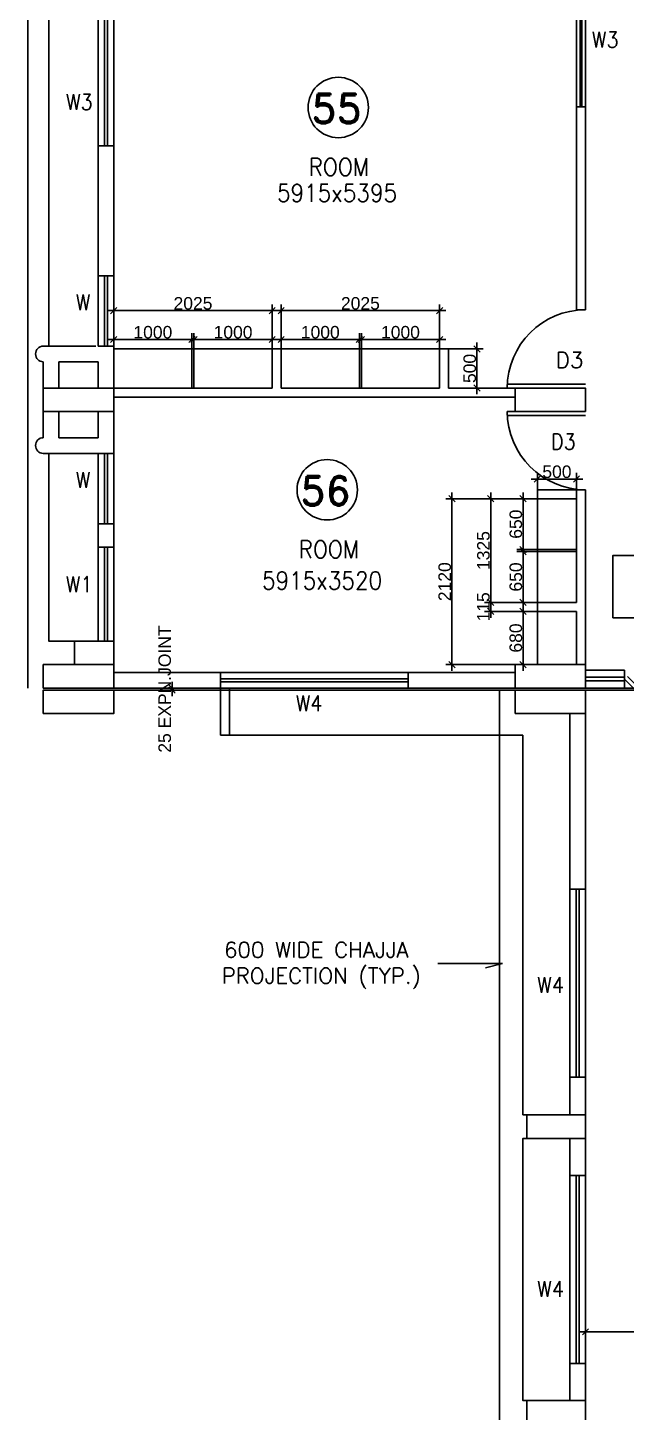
# Model space of a CAD drawing. Extents: x 10161149 to 10263331, y -3696053 to -3547728.
# Drawn here: x 10172591 to 10180243, y -3620428 to -3602733 of the extents above; entities that cross this region are included whole.
import ezdxf

# ---------------------------------------------------------------- set-up
doc = ezdxf.new("R2010")
doc.units = 0
doc.header["$MEASUREMENT"] = 0
doc.header["$PDMODE"] = 35
doc.linetypes.add('DASHED', pattern=[0.75, 0.5, -0.25])
doc.layers.get('0').update_dxf_attribs({"linetype": 'CONTINUOUS'})
doc.layers.get('Defpoints').update_dxf_attribs({"linetype": 'CONTINUOUS'})
for name, color, linetype in [('25', 6, 'CONTINUOUS'), ('35', 1, 'CONTINUOUS'), ('5', 3, 'CONTINUOUS'), ('COL', 2, 'CONTINUOUS'), ('DAS', 1, 'DASHED'), ('DIM', 8, 'CONTINUOUS'), ('dim1', 5, 'CONTINUOUS'), ('DOOR', 31, 'CONTINUOUS'), ('Exi. Walls', 170, 'CONTINUOUS'), ('TXW', 6, 'CONTINUOUS'), ('Window', 4, 'CONTINUOUS')]:
    doc.layers.add(name, color=color, linetype=linetype)
doc.styles.add('RD', font='ROMAND')
doc.styles.add('ROMANS', font='arial.ttf')
doc.styles.get("Standard").update_dxf_attribs({"font": 'romans.shx'})
doc.dimstyles.new('int. dim', dxfattribs={"dimtxt": 160, "dimasz": 80, "dimexe": 80, "dimexo": 0, "dimgap": 10, "dimtad": 1, "dimdec": 0, "dimzin": 12, "dimdsep": 46, "dimtxsty": 'ROMANS', "dimblk": 'OBLIQUE', "dimcen": 1.5, "dimdle": 80, "dimclrd": 5, "dimclre": 5, "dimclrt": 4, "dimadec": 0, "dimazin": 0, "dimtfac": 1, "dimtdec": 0, "dimtix": 1, "dimtmove": 2, "dimatfit": 3, "dimfxl": 1, "dimtolj": 1, "dimtzin": 0, "dimlwd": -1, "dimlwe": -1, "dimarcsym": 0})

# ---------------------------------------------------------------- blocks, each defined once
blk = doc.blocks.new('_Oblique')
at = {"color": 0, "linetype": 'ByBlock', "lineweight": -2}
blk.add_line((-0.5, -0.5), (0.5, 0.5), dxfattribs=at)
blk = doc.blocks.new('*D79')
at = {"layer": 'Defpoints', "color": 0, "lineweight": -3, "transparency": 16777216}
for p in [(10179721, -3619400), (10182721, -3619400), (10182721, -3619400)]:
    blk.add_point(p, dxfattribs=at)
at = {"layer": 'dim1', "color": 5, "transparency": 16777216}
for p, q in [((10179641, -3619400), (10182801, -3619400)), ((10179721, -3619400), (10179721, -3619320)), ((10182721, -3619400), (10182721, -3619320))]:
    blk.add_line(p, q, dxfattribs=at)
at = {"layer": 'dim1', "color": 5, "transparency": 16777216, "xscale": 80, "yscale": 80, "zscale": 80, "rotation": 180}
blk.add_blockref('_Oblique', (10179721, -3619400), dxfattribs=at)
at = {"layer": 'dim1', "color": 5, "transparency": 16777216, "xscale": 80, "yscale": 80, "zscale": 80}
blk.add_blockref('_Oblique', (10182721, -3619400), dxfattribs=at)
at = {"layer": 'dim1', "color": 4, "transparency": 16777216, "insert": (10181221, -3619309), "char_height": 160, "attachment_point": 5, "style": 'ROMANS'}
blk.add_mtext('\\A1;3000', dxfattribs=at)
blk = doc.blocks.new('WINP')
at = {"layer": 'Window'}
for p, q in [((0, 0), (0, 1)), ((0, 1), (1, 1)), ((1, 0), (1, 1)), ((0, 0.6), (1, 0.6)), ((0, 0.4), (1, 0.4)), ((0, 0), (1, 0))]:
    blk.add_line(p, q, dxfattribs=at)
blk = doc.blocks.new('*D97')
at = {"layer": 'Defpoints', "color": 0, "lineweight": -3, "transparency": 16777216}
for p in [(10173430, -3611173), (10173430, -3611198), (10174436, -3611198)]:
    blk.add_point(p, dxfattribs=at)
at = {"layer": 'dim1', "color": 5, "transparency": 16777216}
for p, q in [((10174436, -3611173), (10174436, -3611093)), ((10173430, -3611173), (10174516, -3611173)), ((10173430, -3611198), (10174516, -3611198)), ((10174436, -3611173), (10174436, -3611198)), ((10174436, -3611198), (10174436, -3611278))]:
    blk.add_line(p, q, dxfattribs=at)
at = {"layer": 'dim1', "color": 5, "transparency": 16777216, "xscale": 80, "yscale": 80, "zscale": 80}
for p, rotation in [((10174436, -3611173), 270), ((10174436, -3611198), 90)]:
    blk.add_blockref('_Oblique', p, dxfattribs=dict(at, rotation=rotation))
at = {"layer": 'dim1', "color": 4, "transparency": 16777216, "insert": (10174343, -3611185), "char_height": 160, "attachment_point": 5, "rotation": 90, "style": 'ROMANS'}
blk.add_mtext('\\A1;25 EXPN.JOINT', dxfattribs=at)
blk = doc.blocks.new('BLK')
at = {"layer": 'DIM', "color": 6}
blk.add_line((-1, 0), (0, 0), dxfattribs=at)
at = {"layer": 'DIM'}
blk.add_line((0, 0), (-0.966, -0.259), dxfattribs=at)
blk = doc.blocks.new('*D105')
at = {"layer": 'Defpoints', "color": 0, "lineweight": -3, "transparency": 16777216}
for p in [(10173430, -3611173), (10173430, -3611198), (10174436, -3611198)]:
    blk.add_point(p, dxfattribs=at)
at = {"layer": 'dim1', "color": 5, "transparency": 16777216}
for p, q in [((10174436, -3611173), (10174436, -3611093)), ((10173430, -3611173), (10174516, -3611173)), ((10173430, -3611198), (10174516, -3611198)), ((10174436, -3611173), (10174436, -3611198)), ((10174436, -3611198), (10174436, -3611278))]:
    blk.add_line(p, q, dxfattribs=at)
at = {"layer": 'dim1', "color": 5, "transparency": 16777216, "xscale": 80, "yscale": 80, "zscale": 80}
for p, rotation in [((10174436, -3611173), 270), ((10174436, -3611198), 90)]:
    blk.add_blockref('_Oblique', p, dxfattribs=dict(at, rotation=rotation))
at = {"layer": 'dim1', "color": 4, "transparency": 16777216, "insert": (10174343, -3611185), "char_height": 160, "attachment_point": 5, "rotation": 90, "style": 'ROMANS'}
blk.add_mtext('\\A1;25 EXPN.JOINT', dxfattribs=at)
blk = doc.blocks.new('DOORP')
at = {"layer": 'DOOR'}
for p, q in [((0, 0), (0, 1)), ((0.05, 0), (0.05, 0.999))]:
    blk.add_line(p, q, dxfattribs=at)
at = {"layer": 'DOOR', "color": 145}
blk.add_arc((0, 0), 1, 0, 90, dxfattribs=at)
blk = doc.blocks.new('*D168')
at = {"layer": 'Defpoints', "color": 0, "lineweight": -3, "transparency": 16777216}
for p in [(10179106, -3608638), (10179606, -3608501), (10179606, -3608753)]:
    blk.add_point(p, dxfattribs=at)
at = {"layer": 'dim1', "color": 5, "transparency": 16777216}
for p, q in [((10179106, -3608638), (10179106, -3608421)), ((10179606, -3608753), (10179606, -3608421)), ((10179026, -3608501), (10179686, -3608501))]:
    blk.add_line(p, q, dxfattribs=at)
at = {"layer": 'dim1', "color": 5, "transparency": 16777216, "xscale": 80, "yscale": 80, "zscale": 80, "rotation": 180}
blk.add_blockref('_Oblique', (10179106, -3608501), dxfattribs=at)
at = {"layer": 'dim1', "color": 5, "transparency": 16777216, "xscale": 80, "yscale": 80, "zscale": 80}
blk.add_blockref('_Oblique', (10179606, -3608501), dxfattribs=at)
at = {"layer": 'dim1', "color": 4, "transparency": 16777216, "insert": (10179356, -3608409), "char_height": 160, "attachment_point": 5, "style": 'ROMANS'}
blk.add_mtext('\\A1;500', dxfattribs=at)
blk = doc.blocks.new('*D169')
at = {"layer": 'Defpoints', "color": 0, "lineweight": -3, "transparency": 16777216}
for p in [(10177971, -3606838), (10178334, -3606838), (10177971, -3607338)]:
    blk.add_point(p, dxfattribs=at)
at = {"layer": 'dim1', "color": 5, "transparency": 16777216}
for p, q in [((10177971, -3606838), (10178414, -3606838)), ((10178334, -3607418), (10178334, -3606758)), ((10177971, -3607338), (10178414, -3607338))]:
    blk.add_line(p, q, dxfattribs=at)
at = {"layer": 'dim1', "color": 5, "transparency": 16777216, "xscale": 80, "yscale": 80, "zscale": 80}
for p, rotation in [((10178334, -3606838), 90), ((10178334, -3607338), 270)]:
    blk.add_blockref('_Oblique', p, dxfattribs=dict(at, rotation=rotation))
at = {"layer": 'dim1', "color": 4, "transparency": 16777216, "insert": (10178242, -3607088), "char_height": 160, "attachment_point": 5, "rotation": 90, "style": 'ROMANS'}
blk.add_mtext('\\A1;500', dxfattribs=at)
blk = doc.blocks.new('*D170')
at = {"layer": 'Defpoints', "color": 0, "lineweight": -3, "transparency": 16777216}
for p in [(10175716, -3606349), (10173691, -3606838), (10175716, -3606838)]:
    blk.add_point(p, dxfattribs=at)
at = {"layer": 'dim1', "color": 5, "transparency": 16777216}
for p, q in [((10173611, -3606349), (10175796, -3606349)), ((10173691, -3606838), (10173691, -3606269)), ((10175716, -3606838), (10175716, -3606269))]:
    blk.add_line(p, q, dxfattribs=at)
at = {"layer": 'dim1', "color": 5, "transparency": 16777216, "xscale": 80, "yscale": 80, "zscale": 80, "rotation": 180}
blk.add_blockref('_Oblique', (10173691, -3606349), dxfattribs=at)
at = {"layer": 'dim1', "color": 5, "transparency": 16777216, "xscale": 80, "yscale": 80, "zscale": 80}
blk.add_blockref('_Oblique', (10175716, -3606349), dxfattribs=at)
at = {"layer": 'dim1', "color": 4, "transparency": 16777216, "insert": (10174704, -3606257), "char_height": 160, "attachment_point": 5, "style": 'ROMANS'}
blk.add_mtext('\\A1;2025', dxfattribs=at)
blk = doc.blocks.new('*D171')
at = {"layer": 'Defpoints', "color": 0, "lineweight": -3, "transparency": 16777216}
for p in [(10173691, -3606838), (10174691, -3606718), (10174691, -3606838)]:
    blk.add_point(p, dxfattribs=at)
at = {"layer": 'dim1', "color": 5, "transparency": 16777216}
for p, q in [((10173691, -3606838), (10173691, -3606638)), ((10174691, -3606838), (10174691, -3606638)), ((10173611, -3606718), (10174771, -3606718))]:
    blk.add_line(p, q, dxfattribs=at)
at = {"layer": 'dim1', "color": 5, "transparency": 16777216, "xscale": 80, "yscale": 80, "zscale": 80, "rotation": 180}
blk.add_blockref('_Oblique', (10173691, -3606718), dxfattribs=at)
at = {"layer": 'dim1', "color": 5, "transparency": 16777216, "xscale": 80, "yscale": 80, "zscale": 80}
blk.add_blockref('_Oblique', (10174691, -3606718), dxfattribs=at)
at = {"layer": 'dim1', "color": 4, "transparency": 16777216, "insert": (10174191, -3606626), "char_height": 160, "attachment_point": 5, "style": 'ROMANS'}
blk.add_mtext('\\A1;1000', dxfattribs=at)
blk = doc.blocks.new('*D172')
at = {"layer": 'Defpoints', "color": 0, "lineweight": -3, "transparency": 16777216}
for p in [(10174716, -3606838), (10175716, -3606718), (10175716, -3606838)]:
    blk.add_point(p, dxfattribs=at)
at = {"layer": 'dim1', "color": 5, "transparency": 16777216}
for p, q in [((10174716, -3606838), (10174716, -3606638)), ((10175716, -3606838), (10175716, -3606638)), ((10174636, -3606718), (10175796, -3606718))]:
    blk.add_line(p, q, dxfattribs=at)
at = {"layer": 'dim1', "color": 5, "transparency": 16777216, "xscale": 80, "yscale": 80, "zscale": 80, "rotation": 180}
blk.add_blockref('_Oblique', (10174716, -3606718), dxfattribs=at)
at = {"layer": 'dim1', "color": 5, "transparency": 16777216, "xscale": 80, "yscale": 80, "zscale": 80}
blk.add_blockref('_Oblique', (10175716, -3606718), dxfattribs=at)
at = {"layer": 'dim1', "color": 4, "transparency": 16777216, "insert": (10175216, -3606626), "char_height": 160, "attachment_point": 5, "style": 'ROMANS'}
blk.add_mtext('\\A1;1000', dxfattribs=at)
blk = doc.blocks.new('*D173')
at = {"layer": 'Defpoints', "color": 0, "lineweight": -3, "transparency": 16777216}
for p in [(10176856, -3606838), (10177856, -3606718), (10177856, -3606838)]:
    blk.add_point(p, dxfattribs=at)
at = {"layer": 'dim1', "color": 5, "transparency": 16777216}
for p, q in [((10176856, -3606838), (10176856, -3606638)), ((10177856, -3606838), (10177856, -3606638)), ((10176776, -3606718), (10177936, -3606718))]:
    blk.add_line(p, q, dxfattribs=at)
at = {"layer": 'dim1', "color": 5, "transparency": 16777216, "xscale": 80, "yscale": 80, "zscale": 80, "rotation": 180}
blk.add_blockref('_Oblique', (10176856, -3606718), dxfattribs=at)
at = {"layer": 'dim1', "color": 5, "transparency": 16777216, "xscale": 80, "yscale": 80, "zscale": 80}
blk.add_blockref('_Oblique', (10177856, -3606718), dxfattribs=at)
at = {"layer": 'dim1', "color": 4, "transparency": 16777216, "insert": (10177356, -3606626), "char_height": 160, "attachment_point": 5, "style": 'ROMANS'}
blk.add_mtext('\\A1;1000', dxfattribs=at)
blk = doc.blocks.new('*D174')
at = {"layer": 'Defpoints', "color": 0, "lineweight": -3, "transparency": 16777216}
for p in [(10175831, -3606838), (10176831, -3606718), (10176831, -3606838)]:
    blk.add_point(p, dxfattribs=at)
at = {"layer": 'dim1', "color": 5, "transparency": 16777216}
for p, q in [((10175831, -3606838), (10175831, -3606638)), ((10176831, -3606838), (10176831, -3606638)), ((10175751, -3606718), (10176911, -3606718))]:
    blk.add_line(p, q, dxfattribs=at)
at = {"layer": 'dim1', "color": 5, "transparency": 16777216, "xscale": 80, "yscale": 80, "zscale": 80, "rotation": 180}
blk.add_blockref('_Oblique', (10175831, -3606718), dxfattribs=at)
at = {"layer": 'dim1', "color": 5, "transparency": 16777216, "xscale": 80, "yscale": 80, "zscale": 80}
blk.add_blockref('_Oblique', (10176831, -3606718), dxfattribs=at)
at = {"layer": 'dim1', "color": 4, "transparency": 16777216, "insert": (10176331, -3606626), "char_height": 160, "attachment_point": 5, "style": 'ROMANS'}
blk.add_mtext('\\A1;1000', dxfattribs=at)
blk = doc.blocks.new('*D175')
at = {"layer": 'Defpoints', "color": 0, "lineweight": -3, "transparency": 16777216}
for p in [(10177856, -3606349), (10175831, -3606838), (10177856, -3606838)]:
    blk.add_point(p, dxfattribs=at)
at = {"layer": 'dim1', "color": 5, "transparency": 16777216}
for p, q in [((10175751, -3606349), (10177936, -3606349)), ((10175831, -3606838), (10175831, -3606269)), ((10177856, -3606838), (10177856, -3606269))]:
    blk.add_line(p, q, dxfattribs=at)
at = {"layer": 'dim1', "color": 5, "transparency": 16777216, "xscale": 80, "yscale": 80, "zscale": 80, "rotation": 180}
blk.add_blockref('_Oblique', (10175831, -3606349), dxfattribs=at)
at = {"layer": 'dim1', "color": 5, "transparency": 16777216, "xscale": 80, "yscale": 80, "zscale": 80}
blk.add_blockref('_Oblique', (10177856, -3606349), dxfattribs=at)
at = {"layer": 'dim1', "color": 4, "transparency": 16777216, "insert": (10176844, -3606257), "char_height": 160, "attachment_point": 5, "style": 'ROMANS'}
blk.add_mtext('\\A1;2025', dxfattribs=at)
blk = doc.blocks.new('*D176')
at = {"layer": 'Defpoints', "color": 0, "lineweight": -3, "transparency": 16777216}
for p in [(10178014, -3608753), (10179106, -3608753), (10179106, -3610873)]:
    blk.add_point(p, dxfattribs=at)
at = {"layer": 'dim1', "color": 5, "transparency": 16777216}
for p, q in [((10179106, -3608753), (10177934, -3608753)), ((10178014, -3610953), (10178014, -3608673)), ((10179106, -3610873), (10177934, -3610873))]:
    blk.add_line(p, q, dxfattribs=at)
at = {"layer": 'dim1', "color": 5, "transparency": 16777216, "xscale": 80, "yscale": 80, "zscale": 80}
for p, rotation in [((10178014, -3608753), 90), ((10178014, -3610873), 270)]:
    blk.add_blockref('_Oblique', p, dxfattribs=dict(at, rotation=rotation))
at = {"layer": 'dim1', "color": 4, "transparency": 16777216, "insert": (10177922, -3609813), "char_height": 160, "attachment_point": 5, "rotation": 90, "style": 'ROMANS'}
blk.add_mtext('\\A1;2120', dxfattribs=at)
blk = doc.blocks.new('*D221')
at = {"layer": 'Defpoints', "color": 0, "lineweight": -3, "transparency": 16777216}
for p in [(10178923, -3610193), (10179106, -3610193), (10179106, -3610873)]:
    blk.add_point(p, dxfattribs=at)
at = {"layer": 'dim1', "color": 5, "transparency": 16777216}
for p, q in [((10179106, -3610193), (10178843, -3610193)), ((10178923, -3610953), (10178923, -3610113)), ((10179106, -3610873), (10178843, -3610873))]:
    blk.add_line(p, q, dxfattribs=at)
at = {"layer": 'dim1', "color": 5, "transparency": 16777216, "xscale": 80, "yscale": 80, "zscale": 80}
for p, rotation in [((10178923, -3610193), 90), ((10178923, -3610873), 270)]:
    blk.add_blockref('_Oblique', p, dxfattribs=dict(at, rotation=rotation))
at = {"layer": 'dim1', "color": 4, "transparency": 16777216, "insert": (10178831, -3610533), "char_height": 160, "attachment_point": 5, "rotation": 90, "style": 'ROMANS'}
blk.add_mtext('\\A1;680', dxfattribs=at)
blk = doc.blocks.new('*D222')
at = {"layer": 'Defpoints', "color": 0, "lineweight": -3, "transparency": 16777216}
for p in [(10178923, -3609428), (10179106, -3609428), (10179106, -3610078)]:
    blk.add_point(p, dxfattribs=at)
at = {"layer": 'dim1', "color": 5, "transparency": 16777216}
for p, q in [((10178923, -3610158), (10178923, -3609348)), ((10179106, -3609428), (10178843, -3609428)), ((10179106, -3610078), (10178843, -3610078))]:
    blk.add_line(p, q, dxfattribs=at)
at = {"layer": 'dim1', "color": 5, "transparency": 16777216, "xscale": 80, "yscale": 80, "zscale": 80}
for p, rotation in [((10178923, -3609428), 90), ((10178923, -3610078), 270)]:
    blk.add_blockref('_Oblique', p, dxfattribs=dict(at, rotation=rotation))
at = {"layer": 'dim1', "color": 4, "transparency": 16777216, "insert": (10178831, -3609753), "char_height": 160, "attachment_point": 5, "rotation": 90, "style": 'ROMANS'}
blk.add_mtext('\\A1;650', dxfattribs=at)
blk = doc.blocks.new('*D223')
at = {"layer": 'Defpoints', "color": 0, "lineweight": -3, "transparency": 16777216}
for p in [(10178923, -3608753), (10179106, -3608753), (10179106, -3609403)]:
    blk.add_point(p, dxfattribs=at)
at = {"layer": 'dim1', "color": 5, "transparency": 16777216}
for p, q in [((10179106, -3608753), (10178843, -3608753)), ((10178923, -3609483), (10178923, -3608673)), ((10179106, -3609403), (10178843, -3609403))]:
    blk.add_line(p, q, dxfattribs=at)
at = {"layer": 'dim1', "color": 5, "transparency": 16777216, "xscale": 80, "yscale": 80, "zscale": 80}
for p, rotation in [((10178923, -3608753), 90), ((10178923, -3609403), 270)]:
    blk.add_blockref('_Oblique', p, dxfattribs=dict(at, rotation=rotation))
at = {"layer": 'dim1', "color": 4, "transparency": 16777216, "insert": (10178831, -3609078), "char_height": 160, "attachment_point": 5, "rotation": 90, "style": 'ROMANS'}
blk.add_mtext('\\A1;650', dxfattribs=at)
blk = doc.blocks.new('*D224')
at = {"layer": 'Defpoints', "color": 0, "lineweight": -3, "transparency": 16777216}
for p in [(10178509, -3608753), (10179106, -3608753), (10179106, -3610078)]:
    blk.add_point(p, dxfattribs=at)
at = {"layer": 'dim1', "color": 5, "transparency": 16777216}
for p, q in [((10179106, -3608753), (10178429, -3608753)), ((10178509, -3610158), (10178509, -3608673)), ((10179106, -3610078), (10178429, -3610078))]:
    blk.add_line(p, q, dxfattribs=at)
at = {"layer": 'dim1', "color": 5, "transparency": 16777216, "xscale": 80, "yscale": 80, "zscale": 80}
for p, rotation in [((10178509, -3608753), 90), ((10178509, -3610078), 270)]:
    blk.add_blockref('_Oblique', p, dxfattribs=dict(at, rotation=rotation))
at = {"layer": 'dim1', "color": 4, "transparency": 16777216, "insert": (10178417, -3609415), "char_height": 160, "attachment_point": 5, "rotation": 90, "style": 'ROMANS'}
blk.add_mtext('\\A1;1325', dxfattribs=at)
blk = doc.blocks.new('*D225')
at = {"layer": 'Defpoints', "color": 0, "lineweight": -3, "transparency": 16777216}
for p in [(10178509, -3610078), (10179106, -3610078), (10179106, -3610193)]:
    blk.add_point(p, dxfattribs=at)
at = {"layer": 'dim1', "color": 5, "transparency": 16777216}
for p, q in [((10178509, -3610078), (10178509, -3609998)), ((10179106, -3610078), (10178429, -3610078)), ((10179106, -3610193), (10178429, -3610193)), ((10178509, -3610193), (10178509, -3610078)), ((10178509, -3610193), (10178509, -3610273))]:
    blk.add_line(p, q, dxfattribs=at)
at = {"layer": 'dim1', "color": 5, "transparency": 16777216, "xscale": 80, "yscale": 80, "zscale": 80}
for p, rotation in [((10178509, -3610078), 270), ((10178509, -3610193), 90)]:
    blk.add_blockref('_Oblique', p, dxfattribs=dict(at, rotation=rotation))
at = {"layer": 'dim1', "color": 4, "transparency": 16777216, "insert": (10178417, -3610135), "char_height": 160, "attachment_point": 5, "rotation": 90, "style": 'ROMANS'}
blk.add_mtext('\\A1;115', dxfattribs=at)

msp = doc.modelspace()

# ---------------------------------------------------------------- linework, layer by layer
at = {"layer": '25'}
for p, q in [((10175716, -3606838), (10173691, -3606838)), ((10174691, -3606838), (10174691, -3607338)), ((10174716, -3606838), (10174716, -3607338)), ((10177856, -3606838), (10175831, -3606838)), ((10176831, -3606838), (10176831, -3607338)), ((10176856, -3606838), (10176856, -3607338)), ((10179106, -3608753), (10179106, -3610078)), ((10179606, -3609403), (10179106, -3609403)), ((10179606, -3609428), (10179106, -3609428)), ((10179106, -3610193), (10179106, -3610873)), ((10180221, -3610943), (10179721, -3610943)), ((10180221, -3611035), (10179721, -3611035)), ((10180221, -3611081), (10179721, -3611081)), ((10180221, -3611173), (10179721, -3611173))]:
    msp.add_line(p, q, dxfattribs=at)
for centre in [(10176561, -3603753.1), (10176419.7, -3608638.8)]:
    msp.add_circle(centre, 385.6, dxfattribs=at)
at = {"layer": 'COL', "color": 2}
for points in [[(10172791, -3607638), (10173691, -3607638), (10173691, -3607338), (10172791, -3607338)], [(10178821, -3607638), (10179721, -3607638), (10179721, -3607338), (10178821, -3607338)], [(10172791, -3611173), (10173691, -3611173), (10173691, -3610873), (10172791, -3610873)], [(10178821, -3611173), (10179721, -3611173), (10179721, -3610873), (10178821, -3610873)], [(10178821, -3611498), (10179721, -3611498), (10179721, -3611198), (10178821, -3611198)], [(10179721, -3616928), (10178971, -3616928), (10178971, -3616628), (10179721, -3616628)], [(10179721, -3620578), (10178971, -3620578), (10178971, -3620278), (10179721, -3620278)]]:
    msp.add_lwpolyline(points, close=True, dxfattribs=at)
at = {"layer": 'DAS', "linetype": 'Continuous'}
for p, q in [((10172591, -3611173), (10172591, -3601943)), ((10173691, -3611198), (10178971, -3611198)), ((10175056, -3611173), (10175056, -3611773)), ((10175171, -3611173), (10175171, -3611773)), ((10178621, -3611198), (10178621, -3624133)), ((10179721, -3611173), (10182721, -3611173)), ((10179721, -3611198), (10182721, -3611198)), ((10175056, -3611773), (10178921, -3611773)), ((10178921, -3611773), (10175171, -3611773)), ((10178921, -3611773), (10178921, -3616628)), ((10178921, -3611773), (10178921, -3611822.7)), ((10178921, -3616628), (10178971, -3616628))]:
    msp.add_line(p, q, dxfattribs=at)
for points in [[(10173191, -3602443), (10172861, -3602443), (10172861, -3606803)], [(10173191, -3610573), (10172861, -3610573), (10172861, -3608173)], [(10178971, -3620278), (10178921, -3620278), (10178921, -3616928), (10178971, -3616928)]]:
    msp.add_lwpolyline(points, dxfattribs=at)
msp.add_lwpolyline([(10172791, -3611498), (10173691, -3611498), (10173691, -3611198), (10172791, -3611198)], close=True, dxfattribs=at)
at = {"layer": 'dim1'}
msp.add_line((10178436.7, -3614690.6), (10177832.8, -3614690.6), dxfattribs=at)
msp.add_lwpolyline([(10180069.1, -3610276.1), (10182598, -3610276.1), (10182598, -3609480), (10180069.1, -3609480)], close=True, dxfattribs=at)
at = {"layer": 'Exi. Walls'}
for p, q in [((10179606, -3606338), (10179606, -3603743)), ((10179721, -3606338), (10179721, -3603743)), ((10173491, -3605903), (10173491, -3604243)), ((10173691, -3605903), (10173691, -3604243)), ((10179721, -3606338), (10179606, -3606338)), ((10173461, -3606803), (10172791, -3606803)), ((10173691, -3606803), (10173691, -3607338)), ((10175716, -3606838), (10175716, -3607338)), ((10175716, -3606838), (10175831, -3606838)), ((10175831, -3606838), (10175831, -3607338)), ((10177856, -3606838), (10177856, -3607338)), ((10177856, -3606838), (10177971, -3606838)), ((10177971, -3606838), (10177971, -3607338)), ((10172791, -3607338), (10172791, -3607003)), ((10173491, -3607003), (10172991, -3607003)), ((10172991, -3607003), (10172991, -3607338)), ((10173491, -3607003), (10173491, -3607338)), ((10175716, -3607338), (10173691, -3607338)), ((10177856, -3607338), (10175831, -3607338)), ((10178821, -3607338), (10177971, -3607338)), ((10178821, -3607453), (10173691, -3607453)), ((10172791, -3607973), (10172791, -3607638)), ((10172991, -3607973), (10172991, -3607638)), ((10173491, -3607973), (10173491, -3607638)), ((10173691, -3607638), (10173691, -3608173)), ((10173691, -3607638), (10173691, -3608173)), ((10173491, -3607973), (10172991, -3607973)), ((10173691, -3608173), (10172791, -3608173)), ((10179606, -3608638), (10179106, -3608638)), ((10179106, -3608638), (10179106, -3608753)), ((10179606, -3608638), (10179606, -3608638)), ((10179721, -3608638), (10179606, -3608638)), ((10179721, -3608638), (10179721, -3610873)), ((10179606, -3608753), (10179106, -3608753)), ((10179606, -3608753), (10179606, -3610078)), ((10173491, -3609373), (10173491, -3609073)), ((10173691, -3609373), (10173691, -3609073)), ((10179606, -3610078), (10179106, -3610078)), ((10179106, -3610193), (10179106, -3610078)), ((10179606, -3610193), (10179106, -3610193)), ((10179606, -3610193), (10179606, -3610873)), ((10173191, -3610573), (10173191, -3610873)), ((10173491, -3610573), (10173191, -3610573)), ((10173691, -3610573), (10173691, -3610873)), ((10180221, -3611173), (10180221, -3610943)), ((10175056, -3610973), (10173691, -3610973)), ((10178821, -3610973), (10177456, -3610973)), ((10175056, -3611173), (10173691, -3611173)), ((10178821, -3611173), (10177456, -3611173)), ((10179521, -3613743), (10179521, -3611498)), ((10179521, -3611498), (10179521, -3611822.7)), ((10179721, -3613743), (10179721, -3611498)), ((10179721, -3611498), (10179721, -3611822.7)), ((10179521, -3616628), (10179521, -3616143)), ((10179721, -3616628), (10179721, -3616143)), ((10179521, -3616928), (10179521, -3617403)), ((10179721, -3616928), (10179721, -3617403)), ((10179521, -3619803), (10179521, -3620278)), ((10179721, -3619803), (10179721, -3620278))]:
    msp.add_line(p, q, dxfattribs=at)
for centre in [(10172791, -3606903), (10172791, -3608073)]:
    msp.add_arc(centre, 100, 90, 270, dxfattribs=at)

# ---------------------------------------------------------------- block references
at = {"layer": '25', "xscale": 2400, "yscale": 200, "zscale": 2400}
msp.add_blockref('WINP', (10175056, -3611173), dxfattribs=at)
at = {"layer": '5'}
for name, p, xscale, yscale, zscale, rotation in [('WINP', (10179721, -3601943), -1800, 115, 1800, 90), ('WINP', (10173491, -3605903), 900, 200, 900, 270), ('DOORP', (10179721, -3607338), 1000, 1000, 1000, 90), ('DOORP', (10179721, -3607638), -1000, 1000, 1000, 90), ('WINP', (10173491, -3608173), 900, 200, 900, 270), ('DOORP', (10180221, -3611058), -999.9999999999836, 1000, 1000, 225), ('WINP', (10179721, -3616143), 2400, 200, 2400.000000000034, 90), ('WINP', (10179721, -3617403), -2400, 200, 2400.000000000034, 90)]:
    msp.add_blockref(name, p, dxfattribs=dict(at, xscale=xscale, yscale=yscale, zscale=zscale, rotation=rotation))
at = {"layer": 'DIM', "yscale": 200}
for p, xscale, zscale, rotation in [((10173491, -3602443), 1800, 1800, 270), ((10173691, -3610573), 1200, 1200, 90)]:
    msp.add_blockref('WINP', p, dxfattribs=dict(at, xscale=xscale, zscale=zscale, rotation=rotation))
at = {"layer": 'dim1', "xscale": 225, "yscale": 225, "zscale": 225.0000000000031}
msp.add_blockref('BLK', (10178661.7, -3614690.6), dxfattribs=at)

# ---------------------------------------------------------------- texts
at = {"layer": '35', "style": 'RD'}
for s, p in [('55', (10176218.3, -3603954)), ('56', (10176076.9, -3608839.6))]:
    msp.add_text(s, height=375, dxfattribs=at).set_placement(p)
at = {"layer": 'dim1'}
for s, p in [('600 WIDE CHAJJA', (10175102.2, -3614617.8)), (' PROJECTION (TYP.)', (10174934.5, -3614949.4))]:
    msp.add_text(s, height=200, dxfattribs=at).set_placement(p)
at = {"layer": 'TXW', "width": 0.9}
for s, height, p in [('W3', 200, (10179804.9, -3602988.1)), ('W3', 200, (10173082.2, -3603783.1)), ('ROOM', 225, (10176182.8, -3604626.1)), ('5915x5395', 225, (10175777.4, -3604957.9)), ('W', 200, (10173206.7, -3606344.3)), ('D3', 200, (10179280.2, -3608123.9)), ('W', 200, (10173206.7, -3608614.3)), ('ROOM', 225, (10176055.7, -3609512.2)), ('5915x3520', 225, (10175585.7, -3609910.8)), ('W1', 200, (10173079.9, -3609946.3)), ('W4', 200, (10176019.9, -3611467.7)), ('W4', 200, (10179106.2, -3615067.3)), ('W4', 200, (10179106.2, -3618950.2))]:
    msp.add_text(s, height=height, dxfattribs=at).set_placement(p)
at = {"layer": 'TXW'}
msp.add_text('D3', height=200, dxfattribs=at).set_placement((10179342.4, -3607079.2))

# ---------------------------------------------------------------- dimensions: what is measured, and where the dimension line sits
at = {"layer": 'dim1'}
for base, p1, p2, text, picture, middle in [((10175716, -3606348.8), (10173691, -3606838), (10175716, -3606838), '2025', '*D170', (10174703.5, -3606257.1)), ((10177856, -3606348.8), (10175831, -3606838), (10177856, -3606838), '2025', '*D175', (10176843.5, -3606257.1)), ((10174691, -3606718), (10173691, -3606838), (10174691, -3606838), '1000', '*D171', (10174191, -3606626.4)), ((10175716, -3606718), (10174716, -3606838), (10175716, -3606838), '1000', '*D172', (10175216, -3606626.4)), ((10176831, -3606718), (10175831, -3606838), (10176831, -3606838), '1000', '*D174', (10176331, -3606626.4)), ((10177856, -3606718), (10176856, -3606838), (10177856, -3606838), '1000', '*D173', (10177356, -3606626.4)), ((10179606, -3608500.5), (10179106, -3608638), (10179606, -3608753), '500', '*D168', (10179356, -3608408.9)), ((10182721, -3619400.3), (10179721, -3619400.3), (10182721, -3619400.3), '3000', '*D79', (10181221, -3619308.5))]:
    dim = msp.add_linear_dim(base=base, p1=p1, p2=p2, text=text, dimstyle='int. dim', dxfattribs=at)
    dim.commit()
    dim.dimension.update_dxf_attribs({"geometry": picture, "text_midpoint": middle})
for base, p1, p2, text, picture, middle in [((10178334.1, -3606838), (10177971, -3607338), (10177971, -3606838), '500', '*D169', (10178242.5, -3607088)), ((10178014.1, -3608753), (10179106, -3610873), (10179106, -3608753), '2120', '*D176', (10177922.4, -3609813)), ((10178509.2, -3608753), (10179106, -3610078), (10179106, -3608753), '1325', '*D224', (10178417.4, -3609415.5)), ((10178923, -3608753), (10179106, -3609403), (10179106, -3608753), '650', '*D223', (10178831.4, -3609078)), ((10178923, -3609428), (10179106, -3610078), (10179106, -3609428), '650', '*D222', (10178831.4, -3609753)), ((10178509.2, -3610078), (10179106, -3610193), (10179106, -3610078), '115', '*D225', (10178417.5, -3610135.5)), ((10178923, -3610193), (10179106, -3610873), (10179106, -3610193), '680', '*D221', (10178831.4, -3610533)), ((10174435.6, -3611198), (10173430.2, -3611173), (10173430.2, -3611198), '25 EXPN.JOINT', '*D97', (10174342.8, -3611185.5)), ((10174435.6, -3611198), (10173430.2, -3611173), (10173430.2, -3611198), '25 EXPN.JOINT', '*D105', (10174342.8, -3611185.5))]:
    dim = msp.add_linear_dim(base=base, p1=p1, p2=p2, angle=90, text=text, dimstyle='int. dim', dxfattribs=at)
    dim.commit()
    dim.dimension.update_dxf_attribs({"geometry": picture, "text_midpoint": middle})

doc.saveas('drawing.dxf')
